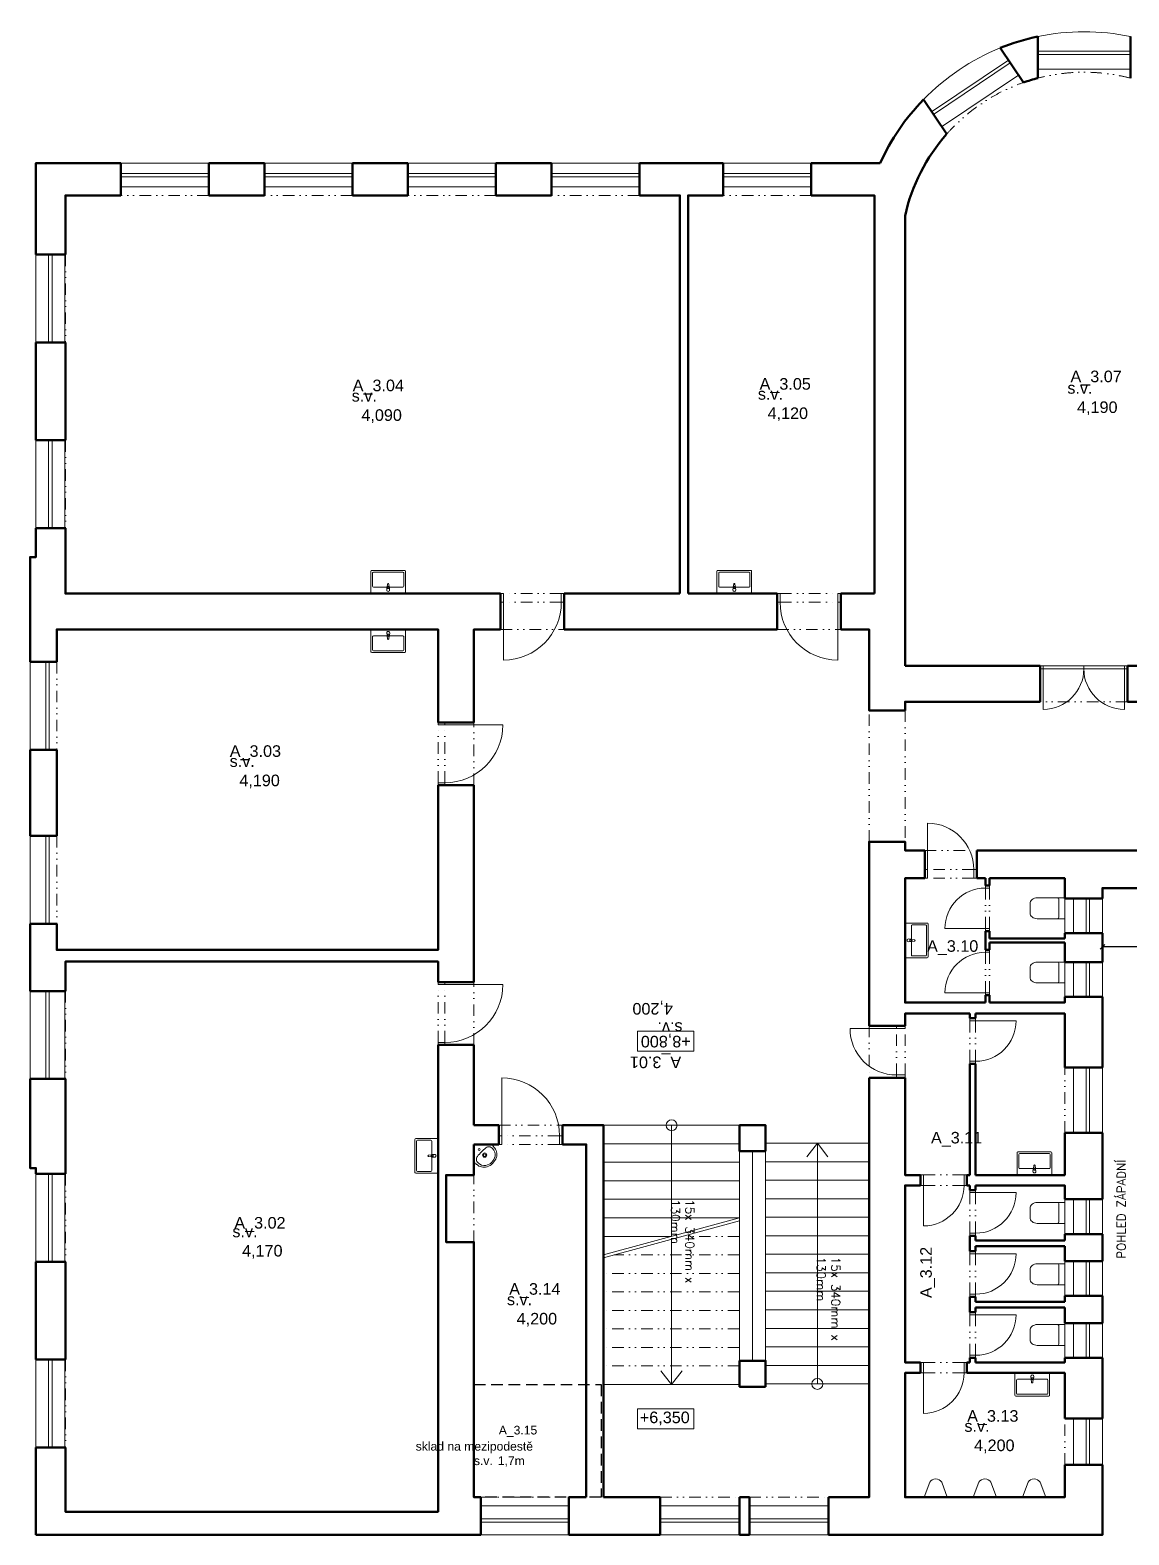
# Model space of a CAD drawing. Header units: millimetres. Extents: x 89194 to 559352, y -753138 to -204019.
# Drawn here: x 312849 to 331837, y -565929 to -539921 of the extents above; entities that cross this region are included whole.
import ezdxf

# ---------------------------------------------------------------- set-up
doc = ezdxf.new("R2010")
doc.units = ezdxf.units.MM
doc.header["$LTSCALE"] = 400
doc.header["$PDMODE"] = 3
doc.linetypes.add('DASHED', pattern=[0.75, 0.5, -0.25])
doc.linetypes.add('DIVIDE', pattern=[1.25, 0.5, -0.25, 0, -0.25, 0, -0.25])
for name, color, linetype, lineweight in [('RG_dveře', 3, 'Continuous', 9), ('RG_koty', 7, 'Continuous', 9), ('RG_okna', 3, 'Continuous', 9), ('RG_pohled', 200, 'Continuous', 9), ('RG_popisy', 11, 'Continuous', 9), ('RG_schodiště', 94, 'Continuous', 9), ('RG_výrobky zámečník', 6, 'Continuous', 9), ('RG_zařízováky', 4, 'Continuous', 9), ('RG_zdivo stávající', 30, 'Continuous', 50), ('RG_čerch 2', 6, 'DIVIDE', 9), ('RG_čárkovaně', 40, 'DASHED', 9)]:
    doc.layers.add(name, color=color, linetype=linetype, lineweight=lineweight)
doc.styles.add('Arial 100', font='Arial.ttf', dxfattribs={"height": 100})
doc.styles.add('Arial 250', font='Arial Bold.ttf', dxfattribs={"height": 250})
doc.styles.add('Koty', font='romans.shx', dxfattribs={"width": 0.8})
doc.styles.get("Standard").update_dxf_attribs({"font": 'romans.shx', "height": 100})
doc.dimstyles.new('RG_50_vnitřní', dxfattribs={"dimscale": 50, "dimtxt": 2, "dimasz": 1.6, "dimexe": 1.15, "dimexo": 0, "dimgap": 1, "dimtad": 1, "dimdec": 0, "dimrnd": 5, "dimzin": 0, "dimdsep": 46, "dimtxsty": 'Koty', "dimblk1": 'OBLIQUE', "dimblk2": 'OBLIQUE', "dimsah": 1, "dimcen": 0.09, "dimclrd": 256, "dimclre": 256, "dimclrt": 2, "dimazin": 0, "dimtfac": 1, "dimtdec": 0, "dimtmove": 2, "dimatfit": 3, "dimfxl": 1.15, "dimfxlon": 1, "dimtolj": 1, "dimtzin": 0, "dimarcsym": 0})

# ---------------------------------------------------------------- blocks, each defined once
blk = doc.blocks.new('okno_oblouk')
at = {"layer": 'RG_okna'}
for points in [[(109066, -107732), (110666, -107732)], [(109066, -107985), (110666, -107985)], [(109066, -108045), (110666, -108045)]]:
    blk.add_lwpolyline(points, dxfattribs=at)
blk.add_arc((109866, -104509), 3871, 258.0738, 281.9262, dxfattribs=at)
at = {"layer": 'RG_zdivo stávající'}
for points in [[(109066, -107577), (109066, -108296)], [(110666, -107577), (110666, -108296)]]:
    blk.add_lwpolyline(points, dxfattribs=at)
at = {"layer": 'RG_čerch 2'}
blk.add_arc((109866, -104509), 3171, 255.3884, 284.6116, dxfattribs=at)
blk = doc.blocks.new('*U52')
blk.add_line((-350, -293), (-350, -1093))
for points in [[(-400, -143), (-350, -143), (-350, -293), (-400, -293)], [(500, -143), (450, -143), (450, -293), (500, -293)]]:
    blk.add_lwpolyline(points)
blk.add_arc((-350, -293), 800, 270, 0)
at = {"layer": 'RG_zdivo stávající'}
for p, q in [((-400, -143), (-400, -293)), ((500, -143), (500, -293))]:
    blk.add_line(p, q, dxfattribs=at)
at = {"layer": 'RG_čerch 2'}
for p, q in [((450, -143), (-350, -143)), ((450, -293), (-350, -293))]:
    blk.add_line(p, q, dxfattribs=at)
blk = doc.blocks.new('umyv_16')
at = {"layer": 'RG_zařízováky', "linetype": 'Continuous', "lineweight": 20}
for p, q in [((303632, -112272), (303632, -112842)), ((304017, -112257), (303647, -112257)), ((303742, -112302), (303742, -112812)), ((303987, -112287), (303757, -112287)), ((304002, -112812), (304002, -112302)), ((304032, -112842), (304032, -112272)), ((303692, -112532), (303734, -112536)), ((303734, -112578), (303692, -112582)), ((303732, -112544), (303717, -112544)), ((303717, -112544), (303717, -112571)), ((303717, -112571), (303732, -112571)), ((303743, -112540), (303796, -112546)), ((303796, -112568), (303743, -112575)), ((303647, -112857), (304017, -112857)), ((303757, -112827), (303987, -112827))]:
    blk.add_line(p, q, dxfattribs=at)
at = {"layer": 'RG_zařízováky', "linetype": 'Continuous', "lineweight": 20, "extrusion": (0, 0, -1)}
for centre, major_axis, start_param, end_param in [((303647, -112272), (10.6, 10.6), 3.926991, 5.497787), ((303757, -112302), (10.6, 10.6), 3.926991, 5.497787), ((303987, -112302), (-10.6, 10.6), 0.785398, 2.356194), ((304017, -112272), (-10.6, 10.6), 0.785398, 2.356194), ((303692, -112557), (17.7, 17.7), 2.356194, 5.497787), ((303732, -112557), (-9.62, 9.62), 0.785398, 3.926991), ((303732, -112557), (-14.9, 14.9), 0.875625, 1.35736), ((303732, -112557), (-14.9, 14.9), 3.355029, 3.836764), ((303732, -112557), (-14.9, 14.9), 1.35736, 3.355029), ((303795, -112557), (-7.91, 7.91), 0.909996, 3.802393), ((303647, -112842), (-10.6, 10.6), 3.926991, 5.497787), ((303757, -112812), (-10.6, 10.6), 3.926991, 5.497787), ((303987, -112812), (10.6, 10.6), 0.785398, 2.356194), ((304017, -112842), (10.6, 10.6), 0.785398, 2.356194)]:
    blk.add_ellipse(centre, major_axis=major_axis, ratio=1, start_param=start_param, end_param=end_param, dxfattribs=at)
blk = doc.blocks.new('*U51')
blk.add_line((-350, -113), (-350, 587))
for points in [[(-400, -293), (-350, -293), (-350, -113), (-400, -113)], [(400, -293), (350, -293), (350, -113), (400, -113)]]:
    blk.add_lwpolyline(points)
blk.add_arc((-350, -113), 700, 0, 90)
at = {"layer": 'RG_zdivo stávající'}
for p, q in [((-400, -293), (-400, -113)), ((400, -293), (400, -113))]:
    blk.add_line(p, q, dxfattribs=at)
at = {"layer": 'RG_čerch 2'}
for p, q in [((350, -113), (-350, -113)), ((350, -293), (-350, -293))]:
    blk.add_line(p, q, dxfattribs=at)
blk = doc.blocks.new('*U27')
blk.add_line((650, -293), (650, -1293))
for points in [[(-400, -143), (-350, -143), (-350, -293), (-400, -293)], [(700, -143), (650, -143), (650, -293), (700, -293)]]:
    blk.add_lwpolyline(points)
blk.add_arc((650, -293), 1000, 180, 270)
at = {"layer": 'RG_zdivo stávající'}
for p, q in [((-400, -143), (-400, -293)), ((700, -143), (700, -293))]:
    blk.add_line(p, q, dxfattribs=at)
at = {"layer": 'RG_čerch 2'}
for p, q in [((-350, -143), (650, -143)), ((-350, -293), (650, -293))]:
    blk.add_line(p, q, dxfattribs=at)
blk = doc.blocks.new('*U28')
blk.add_line((-350, -293), (-350, -1293))
for points in [[(-400, -143), (-350, -143), (-350, -293), (-400, -293)], [(700, -143), (650, -143), (650, -293), (700, -293)]]:
    blk.add_lwpolyline(points)
blk.add_arc((-350, -293), 1000, 270, 0)
at = {"layer": 'RG_zdivo stávající'}
for p, q in [((-400, -143), (-400, -293)), ((700, -143), (700, -293))]:
    blk.add_line(p, q, dxfattribs=at)
at = {"layer": 'RG_čerch 2'}
for p, q in [((650, -143), (-350, -143)), ((650, -293), (-350, -293))]:
    blk.add_line(p, q, dxfattribs=at)
blk = doc.blocks.new('*U29')
blk.add_line((-350, -293), (-350, -1093))
for points in [[(-400, -143), (-350, -143), (-350, -293), (-400, -293)], [(500, -143), (450, -143), (450, -293), (500, -293)]]:
    blk.add_lwpolyline(points)
blk.add_arc((-350, -293), 800, 270, 0)
at = {"layer": 'RG_zdivo stávající'}
for p, q in [((-400, -143), (-400, -293)), ((500, -143), (500, -293))]:
    blk.add_line(p, q, dxfattribs=at)
at = {"layer": 'RG_čerch 2'}
for p, q in [((450, -143), (-350, -143)), ((450, -293), (-350, -293))]:
    blk.add_line(p, q, dxfattribs=at)
blk = doc.blocks.new('wc_1')
at = {"layer": 'RG_zařízováky', "linetype": 'Continuous', "lineweight": 20}
for p, q in [((307541, -110025), (307543, -110005)), ((307543, -110005), (307551, -109986)), ((307551, -109986), (307562, -109969)), ((307562, -109969), (307578, -109954)), ((307578, -109954), (307597, -109941)), ((307597, -109941), (307619, -109932)), ((307619, -109932), (307642, -109926)), ((307642, -109926), (307667, -109925)), ((307667, -109925), (308141, -109925)), ((308040, -109950), (308040, -110105)), ((308141, -109925), (308141, -110285)), ((307541, -110185), (307541, -110025)), ((307543, -110204), (307541, -110185)), ((307551, -110223), (307543, -110204)), ((307562, -110240), (307551, -110223)), ((307578, -110255), (307562, -110240)), ((307597, -110268), (307578, -110255)), ((307619, -110277), (307597, -110268)), ((308040, -110105), (308040, -110260)), ((307642, -110283), (307619, -110277)), ((307667, -110285), (307642, -110283)), ((308141, -110285), (307667, -110285))]:
    blk.add_line(p, q, dxfattribs=at)
at = {"layer": 'RG_zařízováky', "linetype": 'Continuous', "lineweight": 20, "extrusion": (0, 0, -1)}
for centre, major_axis, start_param, end_param in [((308009, -109950), (-31.5, 0), 1.570796, 3.141593), ((308009, -110260), (31.5, 0), 0, 1.570796)]:
    blk.add_ellipse(centre, major_axis=major_axis, ratio=0.794118, start_param=start_param, end_param=end_param, dxfattribs=at)
blk = doc.blocks.new('pis')
at = {"layer": 'RG_zařízováky'}
for p, q in [((142776, -3872), (142776, -3470)), ((142776, -3470), (143038, -3567)), ((142776, -3872), (143038, -3776))]:
    blk.add_line(p, q, dxfattribs=at)
blk.add_arc((142973, -3671), 122, 301.5901, 58.4099, dxfattribs=at)
blk = doc.blocks.new('*U88')
blk.add_line((-350, -143), (-350, 857))
for points in [[(-400, -293), (-350, -293), (-350, -143), (-400, -143)], [(700, -293), (650, -293), (650, -143), (700, -143)]]:
    blk.add_lwpolyline(points)
blk.add_arc((-350, -143), 1000, 0, 90)
at = {"layer": 'RG_zdivo stávající'}
for p, q in [((-400, -293), (-400, -143)), ((700, -293), (700, -143))]:
    blk.add_line(p, q, dxfattribs=at)
at = {"layer": 'RG_čerch 2'}
for p, q in [((650, -143), (-350, -143)), ((650, -293), (-350, -293))]:
    blk.add_line(p, q, dxfattribs=at)
blk = doc.blocks.new('rohove_umyvadlo')
at = {"layer": 'RG_výrobky zámečník'}
for p in [(256091, -88478), (255772, -88796)]:
    blk.add_line(p, (255772, -88478), dxfattribs=at)
for centre, radius, start, end in [((255894, -88736), 80, 141.0758, 231.3441), ((256529, -89255), 900, 134.1085, 140.7959), ((255862, -88568), 17.5, 135, 315), ((255862, -88568), 17.5, 315, 135), ((256549, -89235), 900, 129.2041, 135.8915), ((255958, -88664), 37, 135, 315), ((255958, -88664), 37, 315, 135), ((255958, -88664), 22, 135, 315), ((255958, -88664), 22, 315, 135), ((256030, -88600), 80, 38.6559, 128.9242), ((255936, -88642), 205, 315, 348.0203), ((256115, -88484), 25, 165.5933, 227.2465), ((256002, -88654), 138, 347.1356, 49.2172), ((255932, -88676), 240, 39.2179, 46.2264), ((255994, -88648), 175, 341.1516, 44.8208), ((255779, -88821), 25, 42.7535, 104.4067), ((255970, -88638), 240, 223.7736, 230.7821), ((255942, -88699), 175, 225.1792, 288.8484), ((255948, -88708), 138, 220.7828, 282.8644), ((255936, -88642), 205, 281.9797, 315), ((255929, -88635), 240, 286.7198, 315), ((255929, -88635), 240, 315, 343.2802)]:
    blk.add_arc(centre, radius, start, end, dxfattribs=at)
blk = doc.blocks.new('*U87')
blk.add_line((800, -173), (800, 827))
for points in [[(-241, -293), (-200, -293), (-200, -173), (-241, -173)], [(841, -293), (800, -293), (800, -173), (841, -173)]]:
    blk.add_lwpolyline(points)
blk.add_arc((800, -173), 1000, 90, 180)
at = {"layer": 'RG_zdivo stávající'}
for p, q in [((-241, -293), (-241, -173)), ((841, -293), (841, -173))]:
    blk.add_line(p, q, dxfattribs=at)
at = {"layer": 'RG_čerch 2'}
for p, q in [((-200, -173), (800, -173)), ((-200, -293), (800, -293))]:
    blk.add_line(p, q, dxfattribs=at)
blk = doc.blocks.new('_Oblique')
at = {"color": 0, "linetype": 'ByBlock', "lineweight": -2}
blk.add_line((-0.5, -0.5), (0.5, 0.5), dxfattribs=at)
blk = doc.blocks.new('*D425')
at = {"layer": 'Defpoints', "color": 0, "transparency": 16777216}
for p in [(331379, -554749), (333858, -554794), (331379, -555768)]:
    blk.add_point(p, dxfattribs=at)
at = {"layer": 'RG_koty', "lineweight": -2, "transparency": 16777216}
for p, q in [((331379, -555711), (331379, -555826)), ((333858, -555768), (331379, -555768)), ((333858, -555711), (333858, -555826))]:
    blk.add_line(p, q, dxfattribs=at)
at = {"layer": 'RG_koty', "lineweight": -2, "transparency": 16777216, "xscale": 80, "yscale": 80, "zscale": 80, "rotation": 180}
blk.add_blockref('_Oblique', (331379, -555768), dxfattribs=at)
at = {"layer": 'RG_koty', "lineweight": -2, "transparency": 16777216, "xscale": 80, "yscale": 80, "zscale": 80}
blk.add_blockref('_Oblique', (333858, -555768), dxfattribs=at)
at = {"layer": 'RG_koty', "color": 2, "transparency": 16777216, "insert": (332618, -555668), "char_height": 100, "attachment_point": 5, "style": 'Koty'}
blk.add_mtext('\\A1;2480', dxfattribs=at)

msp = doc.modelspace()

# ---------------------------------------------------------------- linework, layer by layer
at = {"layer": 'RG_dveře'}
for p, q in [((329358.5, -555449.2), (328658.5, -555449.2)), ((329358.5, -556559.2), (328658.5, -556559.2)), ((329188.5, -557044.2), (329888.5, -557044.2)), ((329188.5, -560014.2), (329888.5, -560014.2)), ((329188.5, -561069.2), (329888.5, -561069.2)), ((329188.5, -562124.2), (329888.5, -562124.2))]:
    msp.add_line(p, q, dxfattribs=at)
at = {"layer": 'RG_dveře', "ltscale": 0.1}
for points in [[(331811, -550909.2), (330306, -550909.2)], [(331811, -550961.7), (330306, -550961.7)]]:
    msp.add_lwpolyline(points, dxfattribs=at)
at = {"layer": 'RG_dveře'}
for points in [[(329428.5, -554705.4), (329428.5, -554749.2), (329358.5, -554749.2), (329358.5, -554705.4)], [(329428.5, -555492.9), (329428.5, -555449.2), (329358.5, -555449.2), (329358.5, -555492.9)], [(329428.5, -555815.4), (329428.5, -555859.2), (329358.5, -555859.2), (329358.5, -555815.4)], [(329428.5, -556602.9), (329428.5, -556559.2), (329358.5, -556559.2), (329358.5, -556602.9)], [(329188.5, -557000.4), (329188.5, -557044.2), (329088.5, -557044.2), (329088.5, -557000.4)], [(329188.5, -557787.9), (329188.5, -557744.2), (329088.5, -557744.2), (329088.5, -557787.9)], [(329188.5, -559970.4), (329188.5, -560014.2), (329088.5, -560014.2), (329088.5, -559970.4)], [(329188.5, -560757.9), (329188.5, -560714.2), (329088.5, -560714.2), (329088.5, -560757.9)], [(329188.5, -561025.4), (329188.5, -561069.2), (329088.5, -561069.2), (329088.5, -561025.4)], [(329188.5, -561812.9), (329188.5, -561769.2), (329088.5, -561769.2), (329088.5, -561812.9)], [(329188.5, -562080.4), (329188.5, -562124.2), (329088.5, -562124.2), (329088.5, -562080.4)], [(329188.5, -562867.9), (329188.5, -562824.2), (329088.5, -562824.2), (329088.5, -562867.9)]]:
    msp.add_lwpolyline(points, dxfattribs=at)
for centre, start, end in [((329358.5, -555449.2), 90, 180), ((329358.5, -556559.2), 90, 180), ((329188.5, -557044.2), 270, 360), ((329188.5, -560014.2), 270, 360), ((329188.5, -561069.2), 270, 360), ((329188.5, -562124.2), 270, 360)]:
    msp.add_arc(centre, 700, start, end, dxfattribs=at)
at = {"layer": 'RG_koty'}
for points in [[(324319.9, -557224.1), (323344.5, -557224.1), (323344.5, -557567), (324319.9, -557567)], [(324319.9, -563750.2), (323344.5, -563750.2), (323344.5, -564093.1), (324319.9, -564093.1)]]:
    msp.add_lwpolyline(points, close=True, dxfattribs=at)
at = {"layer": 'RG_okna'}
for points in [[(315938.5, -542219.2), (314418.5, -542219.2)], [(318418.5, -542219.2), (316898.5, -542219.2)], [(320898.5, -542219.2), (319378.5, -542219.2)], [(323378.5, -542219.2), (321858.5, -542219.2)], [(326348.5, -542219.2), (324828.5, -542219.2)], [(315938.5, -542399.2), (314418.5, -542399.2)], [(315938.5, -542459.2), (314418.5, -542459.2)], [(318418.5, -542399.2), (316898.5, -542399.2)], [(318418.5, -542459.2), (316898.5, -542459.2)], [(320898.5, -542399.2), (319378.5, -542399.2)], [(320898.5, -542459.2), (319378.5, -542459.2)], [(323378.5, -542399.2), (321858.5, -542399.2)], [(323378.5, -542459.2), (321858.5, -542459.2)], [(326348.5, -542399.2), (324828.5, -542399.2)], [(326348.5, -542459.2), (324828.5, -542459.2)], [(315938.5, -542629.2), (314418.5, -542629.2)], [(318418.5, -542629.2), (316898.5, -542629.2)], [(320898.5, -542629.2), (319378.5, -542629.2)], [(323378.5, -542629.2), (321858.5, -542629.2)], [(326348.5, -542629.2), (324828.5, -542629.2)], [(312948.5, -543799.2), (312948.5, -545319.2)], [(313168.5, -543799.2), (313168.5, -545319.2)], [(313228.5, -543799.2), (313228.5, -545319.2)], [(313448.5, -543799.2), (313448.5, -545319.2)], [(312948.5, -547009.2), (312948.5, -548529.2)], [(313168.5, -547009.2), (313168.5, -548529.2)], [(313228.5, -547009.2), (313228.5, -548529.2)], [(313448.5, -547009.2), (313448.5, -548529.2)], [(312848.5, -550839.2), (312848.5, -552359.2)], [(313118.5, -550839.2), (313118.5, -552359.2)], [(313178.5, -550839.2), (313178.5, -552359.2)], [(330358.5, -550909.2), (330358.5, -551661.7)], [(331058.5, -550909.2), (331058.5, -550961.7)], [(331758.5, -550909.2), (331758.5, -551661.7)], [(312848.5, -553849.2), (312848.5, -555369.2)], [(313118.5, -553849.2), (313118.5, -555369.2)], [(313178.5, -553849.2), (313178.5, -555369.2)], [(330878.5, -555529.2), (330878.5, -554929.2)], [(331098.5, -555529.2), (331098.5, -554929.2)], [(331158.5, -555529.2), (331158.5, -554929.2)], [(331378.5, -555529.2), (331378.5, -554929.2)], [(330878.5, -556629.2), (330878.5, -556029.2)], [(331098.5, -556629.2), (331098.5, -556029.2)], [(331158.5, -556629.2), (331158.5, -556029.2)], [(331378.5, -556629.2), (331378.5, -556029.2)], [(312848.5, -556529.2), (312848.5, -558049.2)], [(313118.5, -556529.2), (313118.5, -558049.2)], [(313178.5, -556529.2), (313178.5, -558049.2)], [(313448.5, -556529.2), (313448.5, -558049.2)], [(330878.5, -558979.2), (330878.5, -557849.2)], [(331098.5, -558979.2), (331098.5, -557849.2)], [(331158.5, -558979.2), (331158.5, -557849.2)], [(331378.5, -558979.2), (331378.5, -557849.2)], [(312948.5, -559689.2), (312948.5, -561209.2)], [(313168.5, -559689.2), (313168.5, -561209.2)], [(313228.5, -559689.2), (313228.5, -561209.2)], [(313448.5, -559689.2), (313448.5, -561209.2)], [(330878.5, -560729.2), (330878.5, -560129.2)], [(331098.5, -560729.2), (331098.5, -560129.2)], [(331158.5, -560729.2), (331158.5, -560129.2)], [(331378.5, -560729.2), (331378.5, -560129.2)], [(330878.5, -561799.2), (330878.5, -561199.2)], [(331098.5, -561799.2), (331098.5, -561199.2)], [(331158.5, -561799.2), (331158.5, -561199.2)], [(331378.5, -561799.2), (331378.5, -561199.2)], [(330878.5, -562869.2), (330878.5, -562269.2)], [(331098.5, -562869.2), (331098.5, -562269.2)], [(331158.5, -562869.2), (331158.5, -562269.2)], [(331378.5, -562869.2), (331378.5, -562269.2)], [(312948.5, -562899.2), (312948.5, -564419.2)], [(313168.5, -562899.2), (313168.5, -564419.2)], [(313228.5, -562899.2), (313228.5, -564419.2)], [(313448.5, -562899.2), (313448.5, -564419.2)], [(330878.5, -564719.2), (330878.5, -563919.2)], [(331098.5, -564719.2), (331098.5, -563919.2)], [(331158.5, -564719.2), (331158.5, -563919.2)], [(331378.5, -564719.2), (331378.5, -563919.2)], [(320638.4, -565429.1), (322158.5, -565429.2)], [(320638.4, -565649.1), (322158.5, -565649.2)], [(323738.5, -565429.2), (325108.5, -565429.2)], [(323738.5, -565649.2), (325108.5, -565649.2)], [(325278.5, -565429.2), (326648.5, -565429.2)], [(325278.5, -565649.2), (326648.5, -565649.2)], [(320638.3, -565929.2), (322158.3, -565929.2)], [(320638.4, -565709.1), (322158.5, -565709.2)], [(323738.5, -565709.2), (325108.5, -565709.2)], [(323738.5, -565929.2), (325108.5, -565929.2)], [(325278.5, -565709.2), (326648.5, -565709.2)], [(325278.5, -565929.2), (326648.5, -565929.2)]]:
    msp.add_lwpolyline(points, dxfattribs=at)
for centre, start, end in [((330358.5, -550961.7), 270, 0), ((331758.5, -550961.7), 180, 270)]:
    msp.add_arc(centre, 700, start, end, dxfattribs=at)
at = {"layer": 'RG_pohled'}
for points in [[(330728.5, -555529.2), (330728.5, -554929.2)], [(330728.5, -556629.2), (330728.5, -556029.2)], [(330728.5, -560729.2), (330728.5, -560129.2)], [(330728.5, -561799.2), (330728.5, -561199.2)], [(330728.5, -562869.2), (330728.5, -562269.2)]]:
    msp.add_lwpolyline(points, dxfattribs=at)
for points in [[(325333.5, -562919.2), (325108.5, -562919.2), (325108.5, -559299.2), (325333.5, -559299.2)], [(325558.5, -559299.2), (325333.5, -559299.2), (325333.5, -562919.2), (325558.5, -562919.2)]]:
    msp.add_lwpolyline(points, close=True, dxfattribs=at)
at = {"layer": 'RG_schodiště'}
for p, q in [((326453.5, -559159.2), (326270.2, -559395.1)), ((326453.5, -559159.2), (326636.8, -559395.1)), ((323933.5, -563329.2), (323750.2, -563093.3)), ((323933.5, -563329.2), (324116.8, -563093.3))]:
    msp.add_line(p, q, dxfattribs=at)
for points in [[(325108.5, -558849.2), (322758.5, -558849.2)], [(323933.5, -558849.2), (323933.5, -560769.2)], [(327348.5, -559159.2), (325558.5, -559159.2)], [(326453.5, -561079.2), (326453.5, -559159.2)], [(325108.5, -559169.2), (322758.5, -559169.2)], [(325108.5, -559489.2), (322758.5, -559489.2)], [(327348.5, -559479.2), (325558.5, -559479.2)], [(325108.5, -559809.2), (322758.5, -559809.2)], [(327348.5, -559799.2), (325558.5, -559799.2)], [(325108.5, -560129.2), (322758.5, -560129.2)], [(327348.5, -560119.2), (325558.5, -560119.2)], [(325108.5, -560449.2), (322758.5, -560449.2)], [(325108.5, -560449.2), (322758.5, -561089.2)], [(327348.5, -560439.2), (325558.5, -560439.2)], [(325108.5, -560499.2), (322758.5, -561139.2)], [(323933.5, -560769.2), (322758.5, -560769.2)], [(323933.5, -560819.2), (323933.5, -563329.2)], [(327348.5, -560759.2), (325558.5, -560759.2)], [(327348.5, -560759.2), (325558.5, -560759.2)], [(326453.5, -561079.2), (325558.5, -561079.2)], [(327348.5, -561079.2), (326453.5, -561079.2)], [(326453.5, -563319.2), (326453.5, -561079.2)], [(327348.5, -561399.2), (325558.5, -561399.2)], [(327348.5, -561719.2), (325558.5, -561719.2)], [(327348.5, -562039.2), (325558.5, -562039.2)], [(327348.5, -562359.2), (325558.5, -562359.2)], [(327348.5, -562679.2), (325558.5, -562679.2)], [(327348.5, -562999.2), (325558.5, -562999.2)], [(325108.5, -563329.2), (322758.5, -563329.2)], [(327348.5, -563319.2), (325558.5, -563319.2)]]:
    msp.add_lwpolyline(points, dxfattribs=at)
for centre in [(323933.5, -558849.2), (326453.5, -563319.2)]:
    msp.add_circle(centre, 94.7, dxfattribs=at)
at = {"layer": 'RG_zdivo stávající'}
for points in [[(330263.5, -540032.8, 0.0439206), (329614.2, -540230.7, 0.0439206)], [(330263.5, -540751.8, 0.0204506), (330015.5, -540827.4, 0.0204506)], [(328286.4, -541123.4, 0.0862981), (327538.9, -542219.2, 0.0862981)], [(328687.6, -541720, 0.1267224), (327968.5, -543129.2), (327968.5, -550909.2)]]:
    msp.add_lwpolyline(points, format="xyb", dxfattribs=at)
for points in [[(314418.5, -542219.2), (312948.5, -542219.2), (312948.5, -543799.2)], [(314418.5, -542779.2), (314418.5, -542219.2)], [(316898.5, -542219.2), (315938.5, -542219.2)], [(315938.5, -542779.2), (315938.5, -542219.2)], [(316898.5, -542779.2), (316898.5, -542219.2)], [(319378.5, -542219.2), (318418.5, -542219.2)], [(318418.5, -542779.2), (318418.5, -542219.2)], [(319378.5, -542779.2), (319378.5, -542219.2)], [(321858.5, -542219.2), (320898.5, -542219.2)], [(320898.5, -542779.2), (320898.5, -542219.2)], [(321858.5, -542779.2), (321858.5, -542219.2)], [(324828.5, -542219.2), (323378.5, -542219.2)], [(323378.5, -542779.2), (323378.5, -542219.2)], [(324828.5, -542779.2), (324828.5, -542219.2)], [(327538.9, -542219.2), (326348.5, -542219.2)], [(326348.5, -542779.2), (326348.5, -542219.2)], [(313458.5, -543799.2), (313458.5, -542779.2), (314418.5, -542779.2)], [(315938.5, -542779.2), (316898.5, -542779.2)], [(318418.5, -542779.2), (319378.5, -542779.2)], [(320898.5, -542779.2), (321858.5, -542779.2)], [(323378.5, -542779.2), (324078.5, -542779.2), (324078.5, -549659.2)], [(324218.5, -549659.2), (324218.5, -542779.2), (324828.5, -542779.2)], [(326348.5, -542779.2), (327438.5, -542779.2), (327438.5, -549659.2)], [(313458.5, -543799.2), (312948.5, -543799.2)], [(312948.5, -545319.2), (312948.5, -547009.2)], [(313458.5, -545319.2), (312948.5, -545319.2)], [(313458.5, -547009.2), (313458.5, -545319.2)], [(313458.5, -547009.2), (312948.5, -547009.2)], [(312948.5, -548529.2), (312948.5, -549029.2), (312848.5, -549029.2), (312848.5, -550839.2)], [(313458.5, -548529.2), (312948.5, -548529.2)], [(320978.5, -549659.2), (313458.5, -549659.2), (313458.5, -548529.2)], [(331811, -550909.2), (334158.5, -550909.2), (334158.5, -549440.4)], [(320978.5, -549659.2), (320978.5, -550279.2)], [(324078.5, -549659.2), (322078.5, -549659.2)], [(322078.5, -549659.2), (322078.5, -550279.2)], [(325758.5, -549659.2), (324218.5, -549659.2)], [(325758.5, -549659.2), (325758.5, -550279.2)], [(327438.5, -549659.2), (326858.5, -549659.2)], [(326858.5, -549659.2), (326858.5, -550279.2)], [(319898.5, -551888.5), (319898.5, -550279.2), (313308.5, -550279.2), (313308.5, -550839.2)], [(320978.5, -550279.2), (320518.5, -550279.2), (320518.5, -551888.5)], [(325758.5, -550279.2), (322078.5, -550279.2)], [(330306, -551529.2), (327968.5, -551529.2), (327968.5, -551679.2), (327348.5, -551679.2), (327348.5, -550279.2), (326858.5, -550279.2)], [(313308.5, -550839.2), (312848.5, -550839.2)], [(327968.5, -550909.2), (330306, -550909.2)], [(330306, -551529.2), (330306, -550909.2)], [(331811, -551529.2), (331811, -550909.2)], [(337463, -551751.1), (336884.8, -551529.2), (331811, -551529.2)], [(319898.5, -551888.5), (320518.5, -551888.5)], [(313308.5, -552359.2), (312848.5, -552359.2)], [(312848.5, -553849.2), (312848.5, -552359.2)], [(313308.5, -552359.2), (313308.5, -553849.2)], [(319898.5, -552969.9), (319898.5, -555819.2), (313308.5, -555819.2), (313308.5, -555369.2)], [(319898.5, -552969.9), (320518.5, -552969.9)], [(320518.5, -552969.9), (320518.5, -556378.5)], [(313308.5, -553849.2), (312848.5, -553849.2)], [(328308.5, -554099.2), (327968.5, -554099.2), (327968.5, -553949.2), (327348.5, -553949.2), (327348.5, -557129.2)], [(328308.5, -554579.2), (328308.5, -554099.2)], [(332238.5, -554099.2), (329208.5, -554099.2)], [(329208.5, -554579.2), (329208.5, -554099.2)], [(328308.5, -554579.2), (327968.5, -554579.2), (327968.5, -556729.2), (329358.5, -556729.2)], [(329358.5, -554579.2), (329208.5, -554579.2)], [(329358.5, -554579.2), (329358.5, -554705.4)], [(329428.5, -554705.4), (329358.5, -554705.4)], [(330728.5, -554929.2), (330728.5, -554579.2), (329428.5, -554579.2)], [(329428.5, -554579.2), (329428.5, -554705.4)], [(330728.5, -554929.2), (331378.5, -554929.2)], [(332238.5, -554749.2), (331378.5, -554749.2), (331378.5, -554929.2)], [(313308.5, -555369.2), (312848.5, -555369.2)], [(312848.5, -555369.2), (312848.5, -556529.2)], [(329358.5, -555492.9), (329358.5, -555815.4)], [(329428.5, -555492.9), (329358.5, -555492.9)], [(329428.5, -555492.9), (329428.5, -555619.2)], [(329428.5, -555619.2), (330728.5, -555619.2)], [(329428.5, -555689.2), (329428.5, -555815.4)], [(329428.5, -555689.2), (330728.5, -555689.2)], [(330728.5, -555619.2), (330728.5, -555529.2)], [(330728.5, -555529.2), (331378.5, -555529.2)], [(330728.5, -556029.2), (330728.5, -555689.2)], [(331378.5, -555529.2), (331378.5, -556029.2)], [(313458.5, -556529.2), (313458.5, -556019.2), (319898.5, -556019.2), (319898.5, -556378.5)], [(329428.5, -555815.4), (329358.5, -555815.4)], [(330728.5, -556029.2), (331378.5, -556029.2)], [(313458.5, -556529.2), (312848.5, -556529.2)], [(319898.5, -556378.5), (320518.5, -556378.5)], [(329428.5, -556602.9), (329358.5, -556602.9)], [(329358.5, -556602.9), (329358.5, -556729.2)], [(329428.5, -556602.9), (329428.5, -556729.2)], [(329428.5, -556729.2), (330728.5, -556729.2), (330728.5, -556629.2)], [(330728.5, -556629.2), (331378.5, -556629.2)], [(331378.5, -556629.2), (331378.5, -557849.2)], [(329088.5, -556919.2), (327968.5, -556919.2), (327968.5, -557129.2)], [(329088.5, -556919.2), (329088.5, -557000.4)], [(329188.5, -557000.4), (329088.5, -557000.4)], [(330728.5, -557849.2), (330728.5, -556919.2), (329188.5, -556919.2)], [(329188.5, -556919.2), (329188.5, -557000.4)], [(327968.5, -557129.2), (327348.5, -557129.2)], [(319898.5, -557459.9), (319898.5, -565529.2), (313458.5, -565529.2), (313458.5, -564419.2)], [(319898.5, -557459.9), (320518.5, -557459.9)], [(320518.5, -557459.9), (320518.5, -558849.2)], [(329088.5, -557787.9), (329088.5, -559709.2)], [(329188.5, -557787.9), (329088.5, -557787.9)], [(329188.5, -557787.9), (329188.5, -559709.2)], [(330728.5, -557849.2), (331378.5, -557849.2)], [(312848.5, -558049.2), (312848.5, -559589.2), (312948.5, -559589.2), (312948.5, -559689.2)], [(313458.5, -558049.2), (312848.5, -558049.2)], [(313458.5, -559689.2), (313458.5, -558049.2)], [(327348.5, -558029.2), (327348.5, -565279.2), (326648.5, -565279.2)], [(327968.5, -558029.2), (327348.5, -558029.2)], [(327968.5, -558029.2), (327968.5, -559709.2), (328238.5, -559709.2)], [(320518.5, -558849.2), (320948.5, -558849.2)], [(320948.5, -558849.2), (320948.5, -559179.2)], [(322048.5, -558849.2), (322758.5, -558849.2), (322758.5, -565279.2)], [(322048.5, -558849.2), (322048.5, -559179.2)], [(329188.5, -559709.2), (330728.5, -559709.2), (330728.5, -558979.2)], [(330728.5, -558979.2), (331378.5, -558979.2)], [(331378.5, -558979.2), (331378.5, -560129.2)], [(320518.5, -559179.2), (320518.5, -559709.2), (320038.5, -559709.2), (320038.5, -560869.2), (320518.5, -560869.2), (320518.5, -565279.2), (320638.4, -565279.1)], [(320518.5, -559179.2), (320948.5, -559179.2)], [(322048.5, -559179.2), (322458.5, -559179.2), (322458.5, -565279.2)], [(313458.5, -559689.2), (312948.5, -559689.2)], [(328238.5, -559889.2), (327968.5, -559889.2), (327968.5, -562949.2), (328238.5, -562949.2)], [(329038.5, -559709.2), (329088.5, -559709.2)], [(329088.5, -559889.2), (329038.5, -559889.2)], [(329088.5, -559889.2), (329088.5, -559970.4)], [(330728.5, -560129.2), (330728.5, -559889.2), (329188.5, -559889.2)], [(329188.5, -559889.2), (329188.5, -559970.4)], [(329188.5, -559970.4), (329088.5, -559970.4)], [(330728.5, -560129.2), (331378.5, -560129.2)], [(330728.5, -560839.2), (330728.5, -560729.2)], [(330728.5, -560729.2), (331378.5, -560729.2)], [(331378.5, -560729.2), (331378.5, -561199.2)], [(329088.5, -560757.9), (329088.5, -561025.4)], [(329188.5, -560757.9), (329088.5, -560757.9)], [(329188.5, -560757.9), (329188.5, -560839.2)], [(330728.5, -560839.2), (329188.5, -560839.2)], [(330728.5, -560939.2), (329188.5, -560939.2)], [(329188.5, -560939.2), (329188.5, -561025.4)], [(330728.5, -561199.2), (330728.5, -560939.2)], [(312948.5, -561209.2), (312948.5, -562899.2)], [(313458.5, -561209.2), (312948.5, -561209.2)], [(313458.5, -562899.2), (313458.5, -561209.2)], [(329188.5, -561025.4), (329088.5, -561025.4)], [(330728.5, -561199.2), (331378.5, -561199.2)], [(329088.5, -561812.9), (329088.5, -562080.4)], [(329188.5, -561812.9), (329088.5, -561812.9)], [(329188.5, -561812.9), (329188.5, -561899.2)], [(330728.5, -561899.2), (329188.5, -561899.2)], [(329188.5, -561999.2), (329188.5, -562080.4)], [(330728.5, -561999.2), (329188.5, -561999.2)], [(330728.5, -561899.2), (330728.5, -561799.2)], [(330728.5, -561799.2), (331378.5, -561799.2)], [(330728.5, -562269.2), (330728.5, -561999.2)], [(331378.5, -561799.2), (331378.5, -562269.2)], [(329188.5, -562080.4), (329088.5, -562080.4)], [(330728.5, -562269.2), (331378.5, -562269.2)], [(313458.5, -562899.2), (312948.5, -562899.2)], [(329038.5, -562949.2), (329088.5, -562949.2)], [(329088.5, -562867.9), (329088.5, -562949.2)], [(329188.5, -562867.9), (329088.5, -562867.9)], [(329188.5, -562867.9), (329188.5, -562949.2)], [(329188.5, -562949.2), (330728.5, -562949.2), (330728.5, -562869.2)], [(330728.5, -562869.2), (331378.5, -562869.2)], [(331378.5, -562869.2), (331378.5, -563919.2)], [(328238.5, -563129.2), (327968.5, -563129.2), (327968.5, -565279.2), (330728.5, -565279.2), (330728.5, -564719.2)], [(330728.5, -563919.2), (330728.5, -563129.2), (329038.5, -563129.2)], [(330728.5, -563919.2), (331378.5, -563919.2)], [(312948.5, -564419.2), (312948.5, -565929.2)], [(313458.5, -564419.2), (312948.5, -564419.2)], [(331378.5, -564719.2), (331378.5, -565929.2), (326648.5, -565929.2)], [(330728.5, -564719.2), (331378.5, -564719.2)], [(320638.5, -565279.2), (320638.3, -565929.2)], [(322158.5, -565279.2), (322158.3, -565929.2)], [(322458.5, -565279.2), (322158.5, -565279.1)], [(323738.5, -565279.2), (322758.5, -565279.2)], [(323738.5, -565279.2), (323738.5, -565929.2)], [(325278.5, -565279.2), (325108.5, -565279.2)], [(325108.5, -565279.2), (325108.5, -565929.2)], [(325278.5, -565279.2), (325278.5, -565929.2)], [(326648.5, -565279.2), (326648.5, -565929.2)], [(312948.5, -565929.2), (320638.3, -565929.2)], [(322158.3, -565929.2), (323738.5, -565929.2)], [(325278.5, -565929.2), (325108.5, -565929.2)]]:
    msp.add_lwpolyline(points, dxfattribs=at)
for points in [[(325558.5, -559299.2), (325108.5, -559299.2), (325108.5, -558849.2), (325558.5, -558849.2)], [(325558.5, -563369.2), (325108.5, -563369.2), (325108.5, -562919.2), (325558.5, -562919.2)]]:
    msp.add_lwpolyline(points, close=True, dxfattribs=at)
at = {"layer": 'RG_čerch 2'}
for p, q in [((329358.5, -554749.2), (329358.5, -555449.2)), ((329428.5, -554749.2), (329428.5, -555449.2)), ((329358.5, -555859.2), (329358.5, -556559.2)), ((329428.5, -555859.2), (329428.5, -556559.2)), ((329088.5, -557044.2), (329088.5, -557744.2)), ((329188.5, -557044.2), (329188.5, -557744.2)), ((329088.5, -560014.2), (329088.5, -560714.2)), ((329188.5, -560014.2), (329188.5, -560714.2)), ((329088.5, -561069.2), (329088.5, -561769.2)), ((329188.5, -561069.2), (329188.5, -561769.2)), ((329088.5, -562124.2), (329088.5, -562824.2)), ((329188.5, -562124.2), (329188.5, -562824.2))]:
    msp.add_line(p, q, dxfattribs=at)
for points in [[(315938.5, -542779.2), (314418.5, -542779.2)], [(318418.5, -542779.2), (316898.5, -542779.2)], [(320898.5, -542779.2), (319378.5, -542779.2)], [(323378.5, -542779.2), (321858.5, -542779.2)], [(326348.5, -542779.2), (324828.5, -542779.2)], [(313458.5, -543799.2), (313458.5, -545319.2)], [(313458.5, -547009.2), (313458.5, -548529.2)], [(320978.5, -550279.2), (322078.5, -550279.2)], [(325758.5, -550279.2), (326858.5, -550279.2)], [(313308.5, -550839.2), (313308.5, -552359.2)], [(331811, -551529.2), (330306, -551529.2)], [(327348.5, -553949.2), (327348.5, -551679.2)], [(327968.5, -551679.2), (327968.5, -553949.2)], [(320518.5, -552969.9), (320518.5, -551888.5)], [(313308.5, -553849.2), (313308.5, -555369.2)], [(328308.5, -554099.2), (329208.5, -554099.2)], [(313458.5, -556529.2), (313458.5, -558049.2)], [(320518.5, -557459.9), (320518.5, -556378.5)], [(327348.5, -557129.2), (327348.5, -558029.2)], [(330728.5, -558979.2), (330728.5, -557849.2)], [(320948.5, -558849.2), (322048.5, -558849.2)], [(313458.5, -559689.2), (313458.5, -561209.2)], [(320518.5, -560869.2), (320518.5, -559709.2)], [(325108.5, -560769.2), (324117.1, -560769.2)], [(325108.5, -561089.2), (322942.1, -561089.2)], [(325108.5, -561409.2), (322758.5, -561409.2)], [(325108.5, -561729.2), (322758.5, -561729.2)], [(325108.5, -562049.2), (322758.5, -562049.2)], [(325108.5, -562369.2), (322758.5, -562369.2)], [(325108.5, -562689.2), (322758.5, -562689.2)], [(313458.5, -562899.2), (313458.5, -564419.2)], [(325108.5, -563009.2), (322758.5, -563009.2)], [(330728.5, -564719.2), (330728.5, -563919.2)], [(320638.4, -565279.1), (322158.5, -565279.2)], [(323738.5, -565279.2), (325108.5, -565279.2)], [(325278.5, -565279.2), (326648.5, -565279.2)]]:
    msp.add_lwpolyline(points, dxfattribs=at)
at = {"layer": 'RG_čárkovaně', "lineweight": 25}
msp.add_lwpolyline([(322714.8, -565279.2), (320518.5, -565279.2), (320518.5, -563329.2), (322714.8, -563329.2)], close=True, dxfattribs=at)

# ---------------------------------------------------------------- block references
at = {"layer": 'RG_dveře', "ltscale": 0.1}
for name, p in [('*U28', (321378.5, -549516.6)), ('*U27', (326158.5, -549516.6)), ('*U88', (321348.5, -558886.6))]:
    msp.add_blockref(name, p, dxfattribs=at)
at = {"layer": 'RG_dveře', "ltscale": 0.1, "xscale": -1}
for name, p, rotation in [('*U87', (320191.2, -552729.2), 270), ('*U52', (328708.5, -554721.8), 180), ('*U87', (320191.2, -557219.2), 270), ('*U51', (328638.5, -560001.8), 180), ('*U51', (328638.5, -563241.8), 180)]:
    msp.add_blockref(name, p, dxfattribs=dict(at, rotation=rotation))
at = {"layer": 'RG_dveře', "ltscale": 0.1, "rotation": 270}
msp.add_blockref('*U29', (328111.2, -557529.2), dxfattribs=at)
at = {"layer": 'RG_okna', "rotation": 180}
msp.add_blockref('okno_oblouk', (440929.1, -648329.1), dxfattribs=at)
at = {"layer": 'RG_okna', "xscale": -1, "rotation": 213.9211014160404}
msp.add_blockref('okno_oblouk', (298217.8, -691852.6), dxfattribs=at)
at = {"layer": 'RG_výrobky zámečník'}
msp.add_blockref('rohove_umyvadlo', (64746.1, -470701), dxfattribs=at)
at = {"layer": 'RG_zařízováky'}
for name, p, rotation in [('umyv_16', (206479.8, -853291), 89.99999999999999), ('umyv_16', (212461.1, -853291), 89.99999999999999), ('umyv_16', (431594.6, -246647.4), 270), ('umyv_16', (623530.3, -671934.9), 180), ('umyv_16', (217647.6, -863341), 89.99999999999999), ('umyv_16', (442724.6, -259497.4), 270), ('pis', (324827.3, -708055.4), 89.99999999999999), ('pis', (325677.3, -708055.4), 89.99999999999999), ('pis', (326527.3, -708055.4), 89.99999999999999)]:
    msp.add_blockref(name, p, dxfattribs=dict(at, rotation=rotation))
for name, p in [('wc_1', (22587.5, -444994.6)), ('umyv_16', (24336.7, -443096.8)), ('wc_1', (22587.5, -446104.6)), ('wc_1', (22587.5, -450259.6)), ('wc_1', (22587.5, -451319.6)), ('wc_1', (22587.5, -452369.6))]:
    msp.add_blockref(name, p, dxfattribs=at)

# ---------------------------------------------------------------- texts
at = {"layer": 'RG_koty', "char_height": 200, "width": 12.645, "attachment_point": 5, "style": 'Arial 100'}
for s, insert in [('\\pxi-3,l4,qc,t4;s.v.^I4,120', (325542.4, -546394.9)), ('\\pxi-3,l4,qc,t4;s.v.^I4,190', (330891.1, -546291)), ('\\pxi-3,l4,qc,t4;s.v.^I4,090', (318523.8, -546426.9)), ('\\pxi-3,l4,qc,t4;s.v.^I4,190', (316414.5, -552741.2)), ('\\pxi-3,l4,qc,t4;s.v.^I4,170', (316461.7, -560869.7)), ('\\pxi-3,l4,qc,t4;s.v.^I4,200', (321206.6, -562044)), ('+6,350', (323816.8, -563916.8)), ('\\pxi-3,l4,qc,t4;s.v.^I4,200', (329111.7, -564232.7))]:
    msp.add_mtext(s, dxfattribs=dict(at, insert=insert))
at = {"layer": 'RG_koty', "char_height": 200, "width": 12.645, "attachment_point": 5, "rotation": 180, "style": 'Arial 100'}
for s, insert in [('\\pxi-3,l4,qc,t4;s.v.^I4,200', (324007.6, -556984)), ('+8,800', (323833.7, -557385))]:
    msp.add_mtext(s, dxfattribs=dict(at, insert=insert))
at = {"layer": 'RG_popisy', "attachment_point": 1, "style": 'Arial 250'}
for s, insert, char_height in [('\\pxi-1.25,qc;{\\fArial|b0|i0|c238|p34;A_3.07}', (331078, -545806.8), 200), ('\\pxi-1.25,qc;{\\fArial|b0|i0|c238|p34;A_3.04}', (318673.8, -545962.5), 200), ('\\pxi-1.25,qc;{\\fArial|b0|i0|c238|p34;A_3.05}', (325705.1, -545936), 200), ('\\pxi-1.25,qc;{\\fArial|b0|i0|c238|p34;A_3.03}', (316549.5, -552282), 200), ('\\pxi-1.25,qc;{\\fArial|b0|i0|c238|p34;A_3.10}', (328599, -555651.6), 200), ('\\pxi-1.25,qc;{\\fArial|b0|i0|c238|p34;A_3.11}', (328667, -558963.6), 200), ('\\pxi-1.25,qc;{\\fArial|b0|i0|c238|p34;A_3.02}', (316628, -560435.1), 200), ('\\pxi-1.25,qc;{\\fArial|b0|i0|c238|p34;A_3.14}', (321378.2, -561578.1), 200), ('\\pxi-1.25,qc;{\\fArial|b0|i0|c238|p34;A_3.13}', (329293, -563773), 200), ('\\pxi-1.25,qc;{\\fArial|b0|i0|c238|p34;A_3.15}', (321136, -564043.1), 150), ('\\pi-1005.84925;{\\fArial|b0|i0|c238|p34;sklad na mezipodestě\\P\\pi-412.5,l412.5,t412.5;s.v.^I1,7m}', (320518.5, -564322.6), 150)]:
    msp.add_mtext(s, dxfattribs=dict(at, insert=insert, char_height=char_height))
at = {"layer": 'RG_popisy', "char_height": 200, "attachment_point": 1, "style": 'Arial 250'}
for s, insert, rotation in [('\\pxi-1.25,qc;{\\fArial|b0|i0|c238|p34;A_3.01}', (323850.3, -557861.5), 180), ('\\pxi-1.25,qc;{\\fArial|b0|i0|c238|p34;A_3.12}', (328230.7, -561586.2), 90)]:
    msp.add_mtext(s, dxfattribs=dict(at, insert=insert, rotation=rotation))
at = {"layer": 'RG_popisy', "ltscale": 0.1, "insert": (331630.8, -561156.9), "char_height": 150, "attachment_point": 1, "rotation": 90}
msp.add_mtext_dynamic_manual_height_columns('POHLED ZÁPADNÍ', width=2049.974, gutter_width=500, heights=[0], dxfattribs=at)
at = {"layer": 'RG_schodiště', "ltscale": 0.1, "char_height": 150, "attachment_point": 1, "rotation": 270}
for insert in [(324325, -560129.2), (326845, -561122.5)]:
    msp.add_mtext_dynamic_manual_height_columns('15x 340mm x 130mm', width=2049.974, gutter_width=500, heights=[0], dxfattribs=dict(at, insert=insert))

# ---------------------------------------------------------------- dimensions: what is measured, and where the dimension line sits
at = {"layer": 'RG_koty'}
dim = msp.add_linear_dim(base=(331378.5, -555768.4), p1=(333858.3, -554793.8), p2=(331378.5, -554749.2), dimstyle='RG_50_vnitřní', dxfattribs=at)
dim.commit()
dim.dimension.update_dxf_attribs({"geometry": '*D425', "text_midpoint": (332618.4, -555668.4)})

doc.saveas('drawing.dxf')
